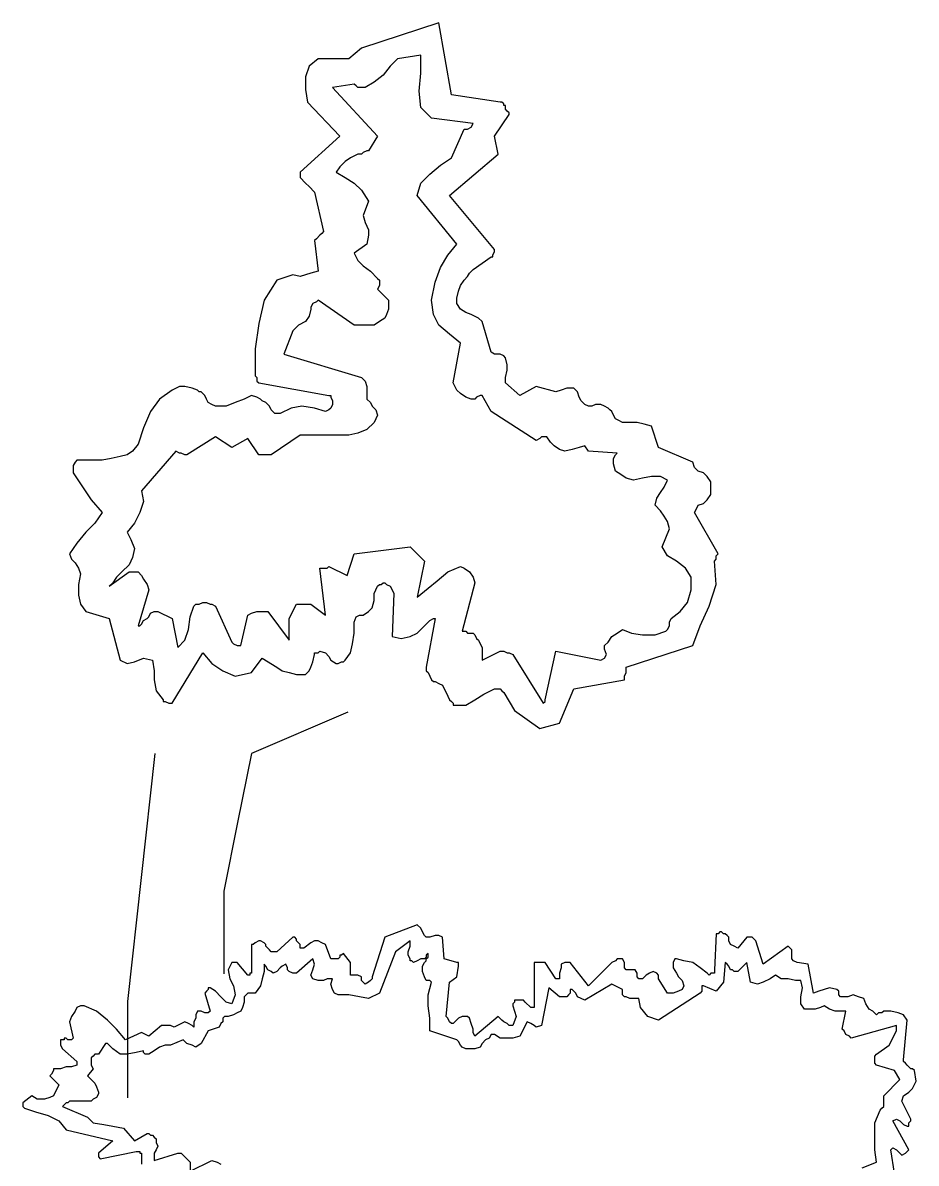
# Model space of a CAD drawing. Extents: x 46.7 to 52.5, y -126.6 to -115.8.
# Drawn here: x 49.272 to 50.533, y -117.416 to -115.807 of the extents above; entities that cross this region are included whole.
import ezdxf

# ---------------------------------------------------------------- set-up
doc = ezdxf.new("R2010")
doc.units = 0
doc.header["$MEASUREMENT"] = 0
doc.layers.get('0').update_dxf_attribs({"linetype": 'CONTINUOUS'})
doc.layers.add('7', color=7, linetype='CONTINUOUS')

msp = doc.modelspace()

# ---------------------------------------------------------------- linework, layer by layer
for points in [[(49.7308, -116.7798), (49.5947, -116.8381), (49.5752, -116.9352), (49.5558, -117.0324), (49.5558, -117.1101), (49.5558, -117.149)], [(49.4586, -116.8381), (49.4197, -117.1878), (49.4197, -117.3239)]]:
    msp.add_lwpolyline(points)
at = {"layer": '7', "linetype": 'CONTINUOUS'}
for points in [[(50.0014, -116.8026), (50.0294, -116.795), (50.0497, -116.7467), (50.1209, -116.734), (50.1209, -116.7289), (50.1234, -116.7238), (50.1234, -116.7213), (50.1234, -116.7162), (50.2174, -116.6857), (50.2276, -116.6578), (50.2403, -116.6298), (50.2505, -116.5993), (50.2479, -116.5663), (50.2479, -116.5663), (50.2505, -116.5638), (50.2505, -116.5587), (50.253, -116.5561), (50.22, -116.4977), (50.2225, -116.4926), (50.2251, -116.4875), (50.2327, -116.485), (50.2378, -116.4799), (50.2428, -116.4723), (50.2428, -116.4647), (50.2428, -116.4545), (50.2378, -116.4469), (50.2327, -116.4418), (50.2251, -116.4392), (50.22, -116.4342), (50.2174, -116.4265), (50.1692, -116.4062), (50.159, -116.3757), (50.1488, -116.3732), (50.1387, -116.3706), (50.1285, -116.3706), (50.1183, -116.3706), (50.1132, -116.3681), (50.1082, -116.3656), (50.1056, -116.3605), (50.1031, -116.3554), (50.1005, -116.3529), (50.098, -116.3503), (50.0929, -116.3478), (50.0878, -116.3452), (50.0828, -116.3452), (50.0802, -116.3452), (50.0751, -116.3478), (50.0701, -116.3478), (50.065, -116.3452), (50.0599, -116.3401), (50.0573, -116.3351), (50.0548, -116.3274), (50.0497, -116.3224), (50.0396, -116.3224), (50.0319, -116.3249), (50.0243, -116.3274), (49.9964, -116.3198), (49.9735, -116.3325), (49.9532, -116.3147), (49.9532, -116.3071), (49.9557, -116.297), (49.9557, -116.2893), (49.9532, -116.2792), (49.9506, -116.2766), (49.9455, -116.2741), (49.9379, -116.2741), (49.9328, -116.2715), (49.9201, -116.2283), (49.9151, -116.2233), (49.9049, -116.2182), (49.8973, -116.2156), (49.8896, -116.2106), (49.8846, -116.2029), (49.8846, -116.1953), (49.8871, -116.1851), (49.8896, -116.1775), (49.8947, -116.1699), (49.8998, -116.1648), (49.9023, -116.1597), (49.9074, -116.1547), (49.9328, -116.1369), (49.9354, -116.1369), (49.9354, -116.1343), (49.9379, -116.1292), (49.9379, -116.1267), (49.8744, -116.0505), (49.943, -115.992), (49.9379, -115.9666), (49.9582, -115.9361), (49.9582, -115.9336), (49.9557, -115.931), (49.9532, -115.9285), (49.9532, -115.9234), (49.9506, -115.9234), (49.9506, -115.9209), (49.9481, -115.9183), (49.9455, -115.9183), (49.8769, -115.9082), (49.8591, -115.8065), (49.7499, -115.8421), (49.7321, -115.8574), (49.6889, -115.8574), (49.6762, -115.8675), (49.6711, -115.8828), (49.6711, -115.9006), (49.6737, -115.9183), (49.7194, -115.9666), (49.6635, -116.0174), (49.6635, -116.0251), (49.6711, -116.0327), (49.6762, -116.0378), (49.6838, -116.0454), (49.6965, -116.1013), (49.694, -116.1038), (49.6914, -116.1064), (49.6864, -116.1115), (49.6838, -116.114), (49.6889, -116.1572), (49.6787, -116.1597), (49.6711, -116.1623), (49.6635, -116.1648), (49.6533, -116.1623), (49.6305, -116.1699), (49.6127, -116.1979), (49.605, -116.2309), (49.6, -116.2665), (49.6, -116.302), (49.6, -116.3046), (49.6025, -116.3071), (49.6025, -116.3122), (49.605, -116.3147), (49.7041, -116.3325), (49.7067, -116.3325), (49.7067, -116.3351), (49.7092, -116.3401), (49.7092, -116.3427), (49.7092, -116.3452), (49.7067, -116.3503), (49.7041, -116.3529), (49.6991, -116.3554), (49.6838, -116.3503), (49.666, -116.3478), (49.6508, -116.3503), (49.6355, -116.3579), (49.6279, -116.3579), (49.6228, -116.3529), (49.6203, -116.3478), (49.6152, -116.3427), (49.6101, -116.3401), (49.6076, -116.3376), (49.6025, -116.3351), (49.5949, -116.3325), (49.5847, -116.3376), (49.572, -116.3427), (49.5593, -116.3478), (49.5441, -116.3478), (49.539, -116.3452), (49.5339, -116.3427), (49.5314, -116.3376), (49.5288, -116.3325), (49.5263, -116.33), (49.5237, -116.3274), (49.5212, -116.3274), (49.5187, -116.3249), (49.511, -116.3224), (49.5009, -116.3198), (49.4932, -116.3198), (49.4831, -116.3249), (49.4653, -116.3376), (49.4526, -116.3554), (49.4424, -116.3783), (49.4348, -116.4011), (49.4272, -116.4113), (49.4196, -116.4164), (49.4094, -116.4189), (49.3967, -116.4215), (49.384, -116.424), (49.3738, -116.424), (49.3611, -116.424), (49.3484, -116.424), (49.3459, -116.4265), (49.3433, -116.4316), (49.3433, -116.4367), (49.3433, -116.4418), (49.3687, -116.4799), (49.384, -116.4977), (49.3738, -116.5129), (49.3611, -116.5256), (49.3484, -116.5409), (49.3382, -116.5561), (49.3408, -116.5638), (49.3459, -116.5688), (49.3509, -116.5765), (49.3535, -116.5841), (49.3509, -116.5993), (49.3509, -116.6146), (49.3535, -116.6273), (49.3611, -116.6374), (49.3941, -116.6476), (49.4094, -116.7061), (49.4196, -116.7111), (49.4297, -116.7086), (49.4424, -116.7035), (49.4551, -116.7061), (49.4577, -116.7213), (49.4577, -116.734), (49.4602, -116.7493), (49.4704, -116.762), (49.4704, -116.7645), (49.4729, -116.7645), (49.478, -116.767), (49.4831, -116.767), (49.5263, -116.6959), (49.539, -116.7111), (49.5542, -116.7213), (49.572, -116.7289), (49.5949, -116.7238), (49.6101, -116.7035), (49.6305, -116.7162), (49.6381, -116.7213), (49.6482, -116.7238), (49.6584, -116.7264), (49.6711, -116.7264), (49.6762, -116.7213), (49.6787, -116.7162), (49.6813, -116.7086), (49.6838, -116.6984), (49.6838, -116.6959), (49.6864, -116.6959), (49.6889, -116.6959), (49.6914, -116.6933), (49.6991, -116.6959), (49.7041, -116.701), (49.7067, -116.7061), (49.7143, -116.7111), (49.7169, -116.7111), (49.7219, -116.7086), (49.7245, -116.7086), (49.727, -116.7061), (49.7346, -116.6959), (49.7372, -116.6832), (49.7397, -116.6679), (49.7397, -116.6527), (49.7423, -116.6451), (49.7473, -116.6425), (49.7524, -116.6425), (49.7601, -116.6374), (49.7651, -116.6324), (49.7677, -116.6222), (49.7677, -116.612), (49.7728, -116.6019), (49.7753, -116.5993), (49.7778, -116.5993), (49.7804, -116.5968), (49.7829, -116.5968), (49.7855, -116.5993), (49.7905, -116.6019), (49.7931, -116.607), (49.7956, -116.612), (49.7931, -116.673), (49.8058, -116.6756), (49.8185, -116.673), (49.8287, -116.6679), (49.8388, -116.6578), (49.8439, -116.6527), (49.8464, -116.6502), (49.8515, -116.6476), (49.8541, -116.6476), (49.8414, -116.7162), (49.8414, -116.7213), (49.8439, -116.7238), (49.8464, -116.7289), (49.849, -116.734), (49.8515, -116.7365), (49.8541, -116.7365), (49.8591, -116.7391), (49.8642, -116.7416), (49.8668, -116.7467), (49.8693, -116.7518), (49.8719, -116.7569), (49.8744, -116.762), (49.8769, -116.7645), (49.8769, -116.7645), (49.8795, -116.767), (49.8795, -116.7696), (49.8973, -116.7696), (49.91, -116.762), (49.9227, -116.7543), (49.9379, -116.7467), (49.9405, -116.7467), (49.9455, -116.7467), (49.9481, -116.7493), (49.9506, -116.7518), (49.9659, -116.7772), (50.0014, -116.8026)], [(50.0091, -116.762), (50.0243, -116.6933), (50.0878, -116.7061), (50.0929, -116.7035), (50.0955, -116.6984), (50.0929, -116.6908), (50.0929, -116.6857), (50.098, -116.6806), (50.1031, -116.673), (50.1107, -116.6679), (50.1183, -116.6629), (50.131, -116.6679), (50.1463, -116.6705), (50.1641, -116.6705), (50.1793, -116.6654), (50.1819, -116.6629), (50.1844, -116.6578), (50.1844, -116.6527), (50.1869, -116.6476), (50.1996, -116.6374), (50.2098, -116.6247), (50.2149, -116.607), (50.2149, -116.5892), (50.2073, -116.5765), (50.1946, -116.5663), (50.1819, -116.5587), (50.1742, -116.546), (50.1844, -116.5206), (50.1819, -116.5104), (50.1768, -116.5028), (50.1717, -116.4952), (50.1641, -116.4875), (50.1666, -116.4774), (50.1717, -116.4697), (50.1768, -116.4621), (50.1819, -116.452), (50.1717, -116.4469), (50.159, -116.4469), (50.1463, -116.4494), (50.1336, -116.452), (50.1234, -116.4494), (50.1158, -116.4443), (50.1082, -116.4392), (50.1056, -116.4291), (50.1056, -116.4265), (50.1056, -116.4215), (50.1082, -116.4164), (50.1107, -116.4138), (50.0701, -116.4113), (50.065, -116.4037), (50.0573, -116.4062), (50.0472, -116.4088), (50.037, -116.4113), (50.0294, -116.4088), (50.0218, -116.4037), (50.0167, -116.3986), (50.0116, -116.391), (50.0091, -116.391), (50.004, -116.391), (50.0014, -116.3935), (49.9964, -116.3961), (49.9328, -116.3554), (49.9201, -116.3325), (49.9176, -116.3325), (49.9125, -116.3351), (49.91, -116.3376), (49.9049, -116.3376), (49.8973, -116.3351), (49.8896, -116.33), (49.8846, -116.3249), (49.8795, -116.3147), (49.8896, -116.2588), (49.8744, -116.2461), (49.8591, -116.2334), (49.8515, -116.2182), (49.849, -116.1979), (49.8541, -116.1724), (49.8617, -116.1521), (49.8719, -116.1343), (49.8846, -116.1191), (49.8287, -116.0505), (49.8337, -116.0327), (49.8464, -116.02), (49.8617, -116.0073), (49.8769, -115.9971), (49.8947, -115.9565), (49.8973, -115.9565), (49.8998, -115.9565), (49.9049, -115.9539), (49.9074, -115.9488), (49.849, -115.9412), (49.8337, -115.926), (49.8312, -115.9031), (49.8337, -115.8777), (49.8337, -115.8523), (49.8007, -115.8574), (49.7905, -115.8675), (49.7804, -115.8802), (49.7677, -115.8904), (49.755, -115.898), (49.7499, -115.898), (49.7448, -115.898), (49.7423, -115.8955), (49.7397, -115.8929), (49.7092, -115.898), (49.7728, -115.9666), (49.7601, -115.987), (49.7575, -115.987), (49.7524, -115.9895), (49.7499, -115.992), (49.7448, -115.992), (49.7346, -115.9971), (49.727, -116.0022), (49.7194, -116.0098), (49.7143, -116.0174), (49.727, -116.0251), (49.7397, -116.0327), (49.7499, -116.0429), (49.7601, -116.0581), (49.7524, -116.0784), (49.755, -116.0886), (49.7601, -116.0988), (49.7601, -116.1064), (49.7575, -116.1191), (49.7397, -116.1318), (49.7448, -116.142), (49.7524, -116.1496), (49.7626, -116.1572), (49.7728, -116.1674), (49.7753, -116.1699), (49.7753, -116.1724), (49.7753, -116.1775), (49.7728, -116.1826), (49.788, -116.1979), (49.788, -116.2004), (49.788, -116.2029), (49.788, -116.208), (49.788, -116.2106), (49.7855, -116.2182), (49.7829, -116.2233), (49.7753, -116.2283), (49.7677, -116.2334), (49.7397, -116.2334), (49.6889, -116.1979), (49.6864, -116.2004), (49.6813, -116.2029), (49.6787, -116.208), (49.6787, -116.2106), (49.6762, -116.2207), (49.6711, -116.2283), (49.661, -116.2334), (49.6533, -116.2411), (49.6406, -116.2741), (49.7499, -116.3071), (49.755, -116.3122), (49.7575, -116.3198), (49.7575, -116.33), (49.7575, -116.3376), (49.7626, -116.3427), (49.7651, -116.3478), (49.7702, -116.3529), (49.7728, -116.3605), (49.7677, -116.3706), (49.7575, -116.3808), (49.7448, -116.3859), (49.7321, -116.3884), (49.7143, -116.3884), (49.6965, -116.3884), (49.6787, -116.3884), (49.6635, -116.3884), (49.6228, -116.4164), (49.6178, -116.4164), (49.6152, -116.4164), (49.6101, -116.4164), (49.605, -116.4164), (49.5898, -116.3935), (49.5669, -116.4062), (49.5441, -116.391), (49.5034, -116.4164), (49.5009, -116.4164), (49.4958, -116.4138), (49.4932, -116.4138), (49.4882, -116.4113), (49.4399, -116.4672), (49.4424, -116.4824), (49.4373, -116.4977), (49.4297, -116.5129), (49.4196, -116.5256), (49.4246, -116.5358), (49.4297, -116.5485), (49.4272, -116.5612), (49.4221, -116.5714), (49.4119, -116.5815), (49.4043, -116.5892), (49.3992, -116.5968), (49.3941, -116.6019), (49.4221, -116.5815), (49.4246, -116.5815), (49.4272, -116.5815), (49.4323, -116.5815), (49.4348, -116.5815), (49.4399, -116.5866), (49.4424, -116.5917), (49.4475, -116.5993), (49.45, -116.607), (49.4348, -116.6578), (49.4373, -116.6578), (49.4399, -116.6552), (49.4424, -116.6502), (49.4475, -116.6476), (49.45, -116.6451), (49.4526, -116.64), (49.4577, -116.6374), (49.4628, -116.6374), (49.4831, -116.6476), (49.4907, -116.6883), (49.5009, -116.6781), (49.506, -116.6629), (49.5085, -116.6451), (49.5136, -116.6298), (49.5161, -116.6273), (49.5187, -116.6273), (49.5212, -116.6273), (49.5263, -116.6247), (49.5314, -116.6247), (49.5364, -116.6273), (49.539, -116.6273), (49.5441, -116.6298), (49.5669, -116.6806), (49.5695, -116.6832), (49.5695, -116.6832), (49.5746, -116.6857), (49.5796, -116.6857), (49.5898, -116.6425), (49.5949, -116.64), (49.6025, -116.6374), (49.6101, -116.6374), (49.6178, -116.6374), (49.6482, -116.6781), (49.6482, -116.6476), (49.6584, -116.6273), (49.6787, -116.6273), (49.6991, -116.6425), (49.6914, -116.5765), (49.694, -116.5765), (49.6965, -116.5765), (49.7016, -116.5765), (49.7041, -116.5739), (49.7296, -116.5866), (49.7397, -116.5561), (49.8185, -116.546), (49.8388, -116.5663), (49.8287, -116.6171), (49.8439, -116.6044), (49.8566, -116.5942), (49.8719, -116.5815), (49.8896, -116.5739), (49.8947, -116.5765), (49.9023, -116.5815), (49.9074, -116.5892), (49.91, -116.5968), (49.8922, -116.6654), (49.8947, -116.6654), (49.8973, -116.6654), (49.8998, -116.6679), (49.9049, -116.6679), (49.9074, -116.6679), (49.91, -116.6705), (49.9125, -116.6756), (49.9151, -116.6781), (49.9176, -116.6832), (49.9201, -116.6883), (49.9201, -116.6984), (49.9201, -116.7061), (49.9455, -116.6933), (49.9506, -116.6933), (49.9557, -116.6959), (49.9582, -116.6959), (49.9633, -116.6984), (50.0065, -116.767), (50.0065, -116.767), (50.0091, -116.7645), (50.0091, -116.762), (50.0091, -116.762)], [(50.502, -117.4302), (50.4969, -117.3972), (50.4995, -117.3947), (50.5046, -117.3972), (50.5071, -117.3997), (50.5096, -117.4023), (50.5122, -117.4048), (50.5173, -117.4023), (50.5198, -117.3997), (50.5224, -117.3972), (50.4995, -117.3565), (50.5046, -117.354), (50.5096, -117.3565), (50.5147, -117.3616), (50.5198, -117.3642), (50.5224, -117.3642), (50.5224, -117.3591), (50.5249, -117.3565), (50.5249, -117.354), (50.5122, -117.3286), (50.5147, -117.321), (50.5224, -117.3159), (50.5274, -117.3108), (50.5325, -117.3006), (50.53, -117.2854), (50.5274, -117.2829), (50.5249, -117.2829), (50.5224, -117.2803), (50.5198, -117.2778), (50.5198, -117.2778), (50.5173, -117.2752), (50.5147, -117.2727), (50.5147, -117.2702), (50.5198, -117.2143), (50.5147, -117.2066), (50.5071, -117.2041), (50.4969, -117.2015), (50.4868, -117.2015), (50.4842, -117.2041), (50.4792, -117.2041), (50.4766, -117.2066), (50.4766, -117.2066), (50.4715, -117.2015), (50.4664, -117.199), (50.4614, -117.1914), (50.4588, -117.1838), (50.4512, -117.1812), (50.4436, -117.1787), (50.436, -117.1812), (50.4283, -117.1812), (50.4258, -117.1812), (50.4233, -117.1787), (50.4233, -117.1736), (50.4207, -117.1711), (50.4105, -117.1685), (50.4029, -117.1711), (50.3953, -117.1736), (50.3877, -117.1761), (50.3801, -117.1355), (50.3648, -117.1329), (50.3597, -117.1304), (50.3572, -117.1279), (50.3572, -117.1202), (50.3572, -117.1152), (50.3546, -117.1126), (50.3546, -117.1126), (50.3546, -117.1126), (50.3521, -117.1101), (50.3165, -117.1355), (50.3064, -117.1024), (50.3038, -117.0999), (50.3013, -117.0974), (50.2962, -117.0974), (50.2937, -117.0974), (50.281, -117.1126), (50.2759, -117.1101), (50.2708, -117.1075), (50.2683, -117.1024), (50.2683, -117.0974), (50.2657, -117.0948), (50.2632, -117.0923), (50.2606, -117.0923), (50.2581, -117.0897), (50.2555, -117.0897), (50.2555, -117.0897), (50.253, -117.0923), (50.2505, -117.0923), (50.2479, -117.1431), (50.2479, -117.1482), (50.2428, -117.1482), (50.2403, -117.1507), (50.2378, -117.1482), (50.2276, -117.1406), (50.2174, -117.1329), (50.2047, -117.1304), (50.1946, -117.1279), (50.192, -117.1279), (50.1895, -117.1329), (50.1895, -117.1355), (50.1895, -117.1406), (50.1946, -117.1482), (50.1971, -117.1533), (50.2022, -117.1584), (50.2047, -117.166), (50.2022, -117.1711), (50.1971, -117.1736), (50.1895, -117.1761), (50.1819, -117.1761), (50.1692, -117.1558), (50.1692, -117.1533), (50.1692, -117.1507), (50.1692, -117.1507), (50.1666, -117.1482), (50.1615, -117.1456), (50.1564, -117.1482), (50.1514, -117.1507), (50.1463, -117.1558), (50.1412, -117.1558), (50.1387, -117.1533), (50.1387, -117.1482), (50.1361, -117.1431), (50.1234, -117.1431), (50.1209, -117.1406), (50.1209, -117.1355), (50.1209, -117.1329), (50.1183, -117.1279), (50.1158, -117.1279), (50.1107, -117.1279), (50.1082, -117.1304), (50.1031, -117.1329), (50.0701, -117.166), (50.0446, -117.1329), (50.0446, -117.1329), (50.0421, -117.1329), (50.0396, -117.1329), (50.037, -117.1329), (50.0319, -117.1355), (50.0319, -117.1406), (50.0294, -117.1482), (50.0294, -117.1533), (50.0294, -117.1558), (50.0269, -117.1558), (50.0269, -117.1558), (50.0243, -117.1558), (50.0091, -117.1329), (50.0065, -117.1329), (50.0014, -117.1329), (49.9989, -117.1329), (49.9938, -117.1329), (49.9938, -117.1965), (49.9938, -117.1965), (49.9938, -117.1965), (49.9913, -117.1965), (49.9887, -117.1965), (49.9811, -117.1888), (49.9786, -117.1863), (49.9735, -117.1863), (49.971, -117.1863), (49.9659, -117.1863), (49.9659, -117.1863), (49.9659, -117.1888), (49.9633, -117.1914), (49.9633, -117.1939), (49.9684, -117.2092), (49.9633, -117.2219), (49.9633, -117.2219), (49.9608, -117.2219), (49.9582, -117.2219), (49.9582, -117.2219), (49.9557, -117.2193), (49.9506, -117.2168), (49.9481, -117.2143), (49.943, -117.2092), (49.91, -117.2371), (49.9074, -117.232), (49.9074, -117.227), (49.9049, -117.2193), (49.9023, -117.2117), (49.8998, -117.2092), (49.8973, -117.2092), (49.8922, -117.2092), (49.8871, -117.2117), (49.8795, -117.2193), (49.8769, -117.2193), (49.8744, -117.2168), (49.8719, -117.2117), (49.8693, -117.2092), (49.8744, -117.1609), (49.8846, -117.1533), (49.8871, -117.138), (49.8871, -117.1355), (49.8871, -117.1355), (49.8871, -117.1329), (49.8846, -117.1329), (49.8668, -117.1279), (49.8642, -117.0974), (49.8591, -117.0948), (49.8541, -117.0948), (49.8464, -117.0974), (49.8414, -117.0974), (49.8388, -117.0948), (49.8363, -117.0897), (49.8337, -117.0847), (49.8287, -117.0796), (49.7829, -117.0974), (49.7651, -117.1533), (49.7651, -117.1558), (49.7626, -117.1584), (49.7601, -117.1609), (49.755, -117.1634), (49.7524, -117.1609), (49.7499, -117.1584), (49.7499, -117.1533), (49.7448, -117.1507), (49.7346, -117.1507), (49.7346, -117.1329), (49.7245, -117.1202), (49.7219, -117.1228), (49.7219, -117.1228), (49.7194, -117.1228), (49.7194, -117.1253), (49.7169, -117.1279), (49.7143, -117.1279), (49.7092, -117.1279), (49.7067, -117.1279), (49.6991, -117.1075), (49.694, -117.105), (49.6889, -117.1024), (49.6838, -117.1024), (49.6787, -117.105), (49.6686, -117.1126), (49.6635, -117.1126), (49.6635, -117.1075), (49.661, -117.105), (49.6584, -117.1024), (49.6584, -117.0999), (49.6584, -117.0999), (49.6559, -117.0974), (49.6533, -117.0974), (49.6305, -117.1177), (49.6279, -117.1177), (49.6279, -117.1177), (49.6254, -117.1177), (49.6228, -117.1177), (49.6203, -117.1152), (49.6178, -117.1126), (49.6152, -117.1101), (49.6152, -117.1075), (49.6127, -117.105), (49.6076, -117.1024), (49.605, -117.1024), (49.6, -117.105), (49.5974, -117.1075), (49.5974, -117.1075), (49.5949, -117.1075), (49.5949, -117.1101), (49.5949, -117.1482), (49.5949, -117.1482), (49.5923, -117.1482), (49.5923, -117.1507), (49.5898, -117.1507), (49.5746, -117.1329), (49.572, -117.1329), (49.572, -117.1329), (49.5695, -117.1329), (49.5669, -117.1329), (49.5619, -117.1431), (49.5644, -117.1558), (49.5695, -117.166), (49.572, -117.1787), (49.5669, -117.1914), (49.5593, -117.1888), (49.5517, -117.1812), (49.5441, -117.1736), (49.5364, -117.1685), (49.5339, -117.1685), (49.5339, -117.1711), (49.5314, -117.1736), (49.5288, -117.1761), (49.5364, -117.2015), (49.5339, -117.2041), (49.5288, -117.2041), (49.5237, -117.2015), (49.5187, -117.2015), (49.5161, -117.2066), (49.5161, -117.2117), (49.5136, -117.2168), (49.5136, -117.2219), (49.5136, -117.2244), (49.511, -117.2219), (49.506, -117.2193), (49.5009, -117.2168), (49.4856, -117.2244), (49.4805, -117.2219), (49.478, -117.2219), (49.4729, -117.2219), (49.4678, -117.2219), (49.45, -117.2371), (49.4399, -117.232), (49.417, -117.2422), (49.4043, -117.227), (49.3916, -117.2143), (49.3764, -117.2015), (49.3586, -117.1939), (49.3586, -117.1939), (49.356, -117.1939), (49.3535, -117.1939), (49.3535, -117.1939), (49.3484, -117.1965), (49.3459, -117.2015), (49.3408, -117.2092), (49.3382, -117.2168), (49.3433, -117.2397), (49.3408, -117.2422), (49.3382, -117.2422), (49.3357, -117.2422), (49.3332, -117.2397), (49.3332, -117.2397), (49.3306, -117.2397), (49.3306, -117.2422), (49.3281, -117.2422), (49.3255, -117.2422), (49.3255, -117.2473), (49.3255, -117.2498), (49.3281, -117.2549), (49.3484, -117.2727), (49.3484, -117.2752), (49.3484, -117.2752), (49.3484, -117.2778), (49.3484, -117.2778), (49.3408, -117.2803), (49.3332, -117.2803), (49.3255, -117.2829), (49.3179, -117.2829), (49.3154, -117.2829), (49.3154, -117.2854), (49.3128, -117.2905), (49.3103, -117.293), (49.323, -117.3057), (49.3154, -117.321), (49.3103, -117.3235), (49.3027, -117.3261), (49.2925, -117.3261), (49.2849, -117.321), (49.2722, -117.3311), (49.2722, -117.3337), (49.2722, -117.3337), (49.2722, -117.3362), (49.2747, -117.3388), (49.29, -117.3438), (49.3078, -117.3489), (49.323, -117.3565), (49.3332, -117.3693), (49.3992, -117.3845), (49.3789, -117.4023), (49.3789, -117.4023), (49.3789, -117.4048), (49.3789, -117.4074), (49.3814, -117.4099), (49.4323, -117.3997), (49.4348, -117.3997), (49.4373, -117.3997), (49.4373, -117.4023), (49.4399, -117.4023), (49.4399, -117.4099), (49.4399, -117.4175)], [(50.4563, -117.4226), (50.4766, -117.415), (50.4741, -117.3972), (50.4741, -117.3769), (50.4741, -117.3591), (50.4817, -117.3413), (50.4842, -117.3388), (50.4842, -117.3388), (50.4868, -117.3362), (50.4868, -117.3337), (50.4868, -117.3311), (50.4868, -117.3286), (50.4868, -117.3235), (50.4868, -117.321), (50.5096, -117.2981), (50.502, -117.2854), (50.4766, -117.2778), (50.4741, -117.2752), (50.4741, -117.2702), (50.4741, -117.2651), (50.4766, -117.2625), (50.4944, -117.2498), (50.5046, -117.2295), (50.5046, -117.227), (50.5046, -117.2244), (50.5046, -117.2244), (50.5046, -117.2219), (50.441, -117.2397), (50.4385, -117.2371), (50.4334, -117.2346), (50.4309, -117.2295), (50.4283, -117.227), (50.4334, -117.2015), (50.4258, -117.2015), (50.4182, -117.2015), (50.4105, -117.199), (50.4029, -117.1939), (50.3978, -117.1965), (50.3902, -117.199), (50.3826, -117.199), (50.375, -117.199), (50.3699, -117.1914), (50.3699, -117.1812), (50.3724, -117.1685), (50.3699, -117.1584), (50.3623, -117.1584), (50.3521, -117.1558), (50.3419, -117.1558), (50.3343, -117.1507), (50.3267, -117.1558), (50.3165, -117.1609), (50.3089, -117.1634), (50.2987, -117.1609), (50.2937, -117.1329), (50.281, -117.1456), (50.2784, -117.1456), (50.2784, -117.1456), (50.2759, -117.1456), (50.2733, -117.1431), (50.2708, -117.1431), (50.2683, -117.138), (50.2657, -117.1355), (50.2632, -117.1329), (50.2606, -117.1609), (50.2505, -117.1736), (50.2327, -117.166), (50.2301, -117.166), (50.2301, -117.1685), (50.2301, -117.1736), (50.2276, -117.1761), (50.1692, -117.2143), (50.1539, -117.2092), (50.1437, -117.1965), (50.1412, -117.1838), (50.1387, -117.1838), (50.1336, -117.1838), (50.1285, -117.1838), (50.1234, -117.1812), (50.1209, -117.1812), (50.1183, -117.1787), (50.1183, -117.1736), (50.1183, -117.1711), (50.1031, -117.1634), (50.065, -117.1863), (50.0599, -117.1838), (50.0548, -117.1812), (50.0523, -117.1761), (50.0472, -117.1711), (50.0446, -117.1711), (50.0446, -117.1711), (50.0446, -117.1736), (50.0446, -117.1761), (50.0446, -117.1761), (50.0421, -117.1787), (50.0396, -117.1812), (50.037, -117.1812), (50.0345, -117.1812), (50.0345, -117.1812), (50.0319, -117.1812), (50.0294, -117.1812), (50.0142, -117.1685), (50.004, -117.2219), (49.9964, -117.2244), (49.9938, -117.2219), (49.9887, -117.2193), (49.9837, -117.2168), (49.9735, -117.2371), (49.9633, -117.2397), (49.9557, -117.2397), (49.9455, -117.2397), (49.9379, -117.2346), (49.9328, -117.2346), (49.9303, -117.2397), (49.9252, -117.2422), (49.9201, -117.2473), (49.9176, -117.2524), (49.91, -117.2549), (49.9049, -117.2549), (49.8973, -117.2549), (49.8922, -117.2524), (49.8896, -117.2498), (49.8871, -117.2447), (49.8846, -117.2422), (49.8464, -117.2295), (49.8464, -117.2117), (49.8439, -117.1939), (49.8439, -117.1787), (49.849, -117.1609), (49.849, -117.1609), (49.8464, -117.1584), (49.8439, -117.1584), (49.8414, -117.1584), (49.8388, -117.1533), (49.8363, -117.1456), (49.8363, -117.138), (49.8388, -117.1329), (49.8414, -117.1304), (49.8414, -117.1279), (49.8439, -117.1253), (49.8439, -117.1228), (49.8439, -117.1202), (49.8439, -117.1202), (49.8414, -117.1228), (49.8414, -117.1253), (49.8388, -117.1279), (49.8337, -117.1279), (49.8287, -117.1304), (49.8236, -117.1329), (49.8236, -117.1329), (49.821, -117.1304), (49.8185, -117.1304), (49.8185, -117.1279), (49.816, -117.1228), (49.816, -117.1177), (49.8185, -117.1101), (49.8185, -117.1024), (49.7982, -117.1177), (49.7753, -117.1761), (49.7601, -117.1838), (49.7473, -117.1812), (49.7321, -117.1787), (49.7169, -117.1787), (49.7118, -117.1761), (49.7092, -117.1711), (49.7067, -117.1634), (49.7092, -117.1558), (49.7016, -117.1558), (49.6965, -117.1584), (49.6889, -117.1584), (49.6813, -117.1558), (49.6787, -117.1507), (49.6813, -117.1431), (49.6838, -117.1355), (49.6813, -117.1279), (49.6584, -117.1482), (49.6584, -117.1482), (49.6559, -117.1482), (49.6533, -117.1482), (49.6533, -117.1482), (49.6482, -117.1456), (49.6457, -117.1431), (49.6457, -117.1406), (49.6432, -117.1355), (49.6381, -117.138), (49.6355, -117.1406), (49.6305, -117.1456), (49.6254, -117.1482), (49.6228, -117.1456), (49.6178, -117.1431), (49.6152, -117.138), (49.6127, -117.1355), (49.6127, -117.1456), (49.6101, -117.1558), (49.6076, -117.166), (49.6, -117.1761), (49.6, -117.1761), (49.5974, -117.1761), (49.5949, -117.1761), (49.5949, -117.1761), (49.5949, -117.1761), (49.5923, -117.1761), (49.5923, -117.1761), (49.5898, -117.1761), (49.5847, -117.1812), (49.5847, -117.1888), (49.5822, -117.1965), (49.5796, -117.2015), (49.5746, -117.2041), (49.5695, -117.2066), (49.5619, -117.2092), (49.5568, -117.2092), (49.5542, -117.2117), (49.5542, -117.2168), (49.5517, -117.2193), (49.5491, -117.2244), (49.5339, -117.2295), (49.5237, -117.2473), (49.5161, -117.2524), (49.511, -117.2498), (49.5034, -117.2473), (49.4983, -117.2422), (49.4805, -117.2498), (49.4729, -117.2498), (49.4653, -117.2524), (49.4577, -117.2575), (49.45, -117.2625), (49.4475, -117.2625), (49.445, -117.2625), (49.4424, -117.26), (49.4424, -117.2575), (49.4323, -117.26), (49.4196, -117.2625), (49.4094, -117.2625), (49.3992, -117.2549), (49.3967, -117.2524), (49.3941, -117.2498), (49.3916, -117.2473), (49.3891, -117.2473), (49.3789, -117.2625), (49.3789, -117.2625), (49.3764, -117.2625), (49.3738, -117.2625), (49.3713, -117.2651), (49.3687, -117.2676), (49.3687, -117.2727), (49.3687, -117.2778), (49.3713, -117.2829), (49.3637, -117.293), (49.3687, -117.2981), (49.3738, -117.3032), (49.3764, -117.3083), (49.3789, -117.3159), (49.3789, -117.3184), (49.3764, -117.3235), (49.3713, -117.3261), (49.3687, -117.3286), (49.3611, -117.3286), (49.3535, -117.3286), (49.3459, -117.3286), (49.3382, -117.3286), (49.3357, -117.3311), (49.3332, -117.3311), (49.3306, -117.3337), (49.3281, -117.3362), (49.3637, -117.3515), (49.3713, -117.3591), (49.3865, -117.3616), (49.3992, -117.3642), (49.4145, -117.3667), (49.4297, -117.3845), (49.4475, -117.3743), (49.45, -117.3743), (49.45, -117.3743), (49.4526, -117.3769), (49.4551, -117.3769), (49.4577, -117.3794), (49.4602, -117.382), (49.4602, -117.387), (49.4628, -117.3921), (49.4602, -117.3972), (49.4577, -117.4023), (49.4577, -117.4074), (49.4577, -117.4125), (49.4907, -117.4023), (49.4958, -117.4023), (49.5009, -117.4074), (49.5034, -117.4099), (49.5085, -117.415), (49.5085, -117.4277), (49.539, -117.4125), (49.5466, -117.415), (49.5517, -117.4175)]]:
    msp.add_lwpolyline(points, dxfattribs=at)

doc.saveas('drawing.dxf')
